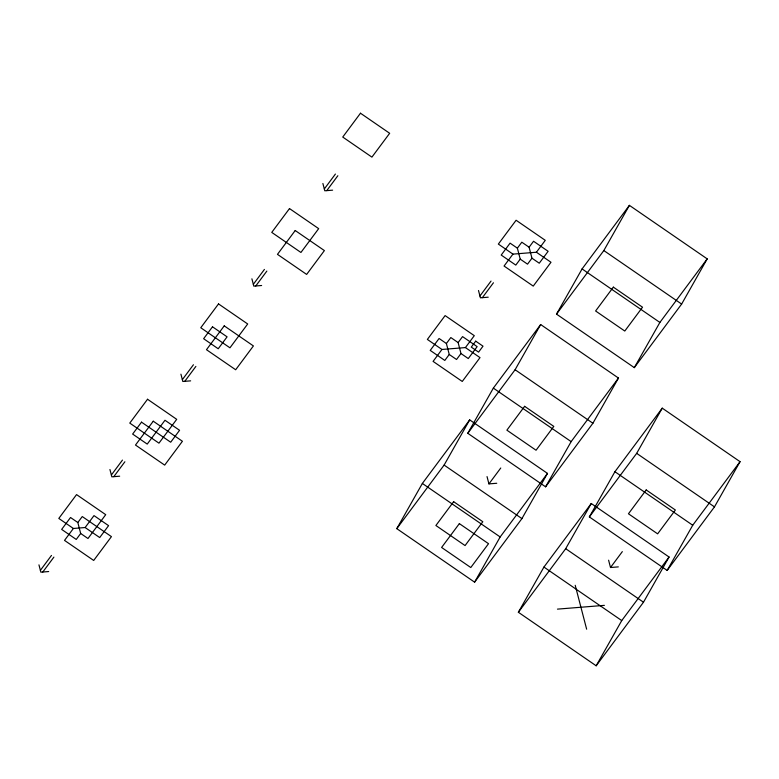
<?xml version="1.0" encoding="UTF-8"?>
<svg xmlns="http://www.w3.org/2000/svg" width="779" height="779" viewBox="0 0 779 779"><rect width="100%" height="100%" fill="white"/><g stroke="black" fill="none" stroke-linecap="round" stroke-linejoin="round"><path stroke-width="1.17" d="M396.793 528.649L422.364 483.447L469.688 419.881L547.491 473.398L521.92 518.6L474.596 582.166L396.793 528.649L444.118 465.082L469.688 419.881M467.78 433.299L493.35 388.108L540.675 324.541L618.477 378.058L592.907 423.25L545.582 486.817L467.78 433.299L515.094 369.743L540.675 324.541M556.508 314.122L582.079 268.921L629.403 205.354L707.205 258.871L681.635 304.073L634.31 367.639L556.508 314.122L603.832 250.556L629.403 205.354M474.596 582.166L500.167 536.965L547.491 473.398M545.582 486.817L571.153 441.615L618.477 378.058M634.31 367.639L659.881 322.438L707.205 258.871M518.366 612.265L543.937 567.063L591.261 503.507L669.064 557.014L643.493 602.216L596.169 665.782L518.366 612.265L565.69 548.698L591.261 503.507M589.352 516.925L614.923 471.723L662.247 408.157L740.05 461.674L714.479 506.876L667.155 570.432L589.352 516.925L636.667 453.359L662.247 408.157M596.169 665.782L621.739 620.581L669.064 557.014M667.155 570.432L692.726 525.241L740.05 461.674M40.381 570.345L51.472 555.446M111.368 474.995L122.459 460.097M182.344 379.646L193.435 364.757M253.331 284.306L264.422 269.407M324.317 188.956L335.408 174.058M73.392 528.474L64.521 540.392L93.694 560.461L111.436 536.624L82.262 516.555L77.822 522.514L80.685 533.488L87.978 538.503L105.72 514.666L76.546 494.597L58.805 518.434L73.392 528.474L85.125 527.529L99.712 537.559L108.583 525.65L93.996 515.61L85.125 527.529M42.806 572.01L53.897 557.112M113.792 476.67L124.883 461.772M184.779 381.321L195.87 366.422M255.765 285.981L266.856 271.082M326.752 190.631L337.843 175.733M80.685 533.488L76.245 539.448L61.658 529.408L70.529 517.499L77.822 522.514M479.932 295.991L491.023 281.092M441.956 349.469L433.085 361.388L462.259 381.457L480.01 357.619L465.414 347.58L441.956 349.469L427.369 339.43L445.111 315.592L474.294 335.661L465.414 347.58M460.983 353.539L456.543 359.499L449.249 354.484L446.396 343.51L450.827 337.55L458.12 342.565L460.983 353.539L468.276 358.554L477.147 346.636L462.56 336.606L458.12 342.565M512.942 254.12L504.062 266.038L533.245 286.107L550.987 262.27L536.4 252.24L512.942 254.12L498.346 244.09L516.097 220.253L545.271 240.322L536.4 252.24M531.96 258.2L527.529 264.159L520.236 259.134L517.373 248.16L521.813 242.201L529.107 247.216L531.96 258.2L539.263 263.214L548.134 251.296L533.547 241.256L529.107 247.216M482.357 297.666L493.448 282.767M449.249 354.484L444.809 360.443L430.222 350.404L439.093 338.485L446.396 343.51M520.236 259.134L515.795 265.094L501.209 255.064L510.079 243.145L517.373 248.16M487.031 476.582L488.93 483.895L500.761 468.004M608.603 560.198L610.502 567.511L622.333 551.62M332.614 190.164L324.794 190.787L322.886 183.474M261.627 285.503L253.808 286.136L251.899 278.814M488.229 297.188L480.409 297.821L478.501 290.499M190.641 380.853L182.822 381.476L180.923 374.163M119.664 476.193L111.835 476.826L109.936 469.503M488.93 483.895L496.749 483.272M48.678 571.543L40.859 572.176L38.95 564.853M610.502 567.511L618.322 566.888M557.462 609.129L604.387 605.361M603.832 250.556L681.635 304.073M582.079 268.921L659.881 322.438M515.094 369.743L592.907 423.25M636.667 453.359L714.479 506.876M493.35 388.108L571.153 441.615M614.923 471.723L692.726 525.241M444.118 465.082L521.92 518.6M565.69 548.698L643.493 602.216M422.364 483.447L500.167 536.965M543.937 567.063L621.739 620.581M575.214 585.292L586.645 629.198M147.533 399.257L129.781 423.094L158.965 443.163L176.706 419.326L147.533 399.257M218.519 303.907L200.768 327.745L229.951 347.814L247.693 323.976L218.519 303.907M289.496 208.568L271.754 232.395L300.928 252.464L318.679 228.637L289.496 208.568M360.482 113.218L342.741 137.055L371.914 157.124L389.666 133.287L360.482 113.218M141.515 422.15L132.644 434.069L147.231 444.098L164.973 420.261L179.569 430.3L170.689 442.219L141.515 422.15M212.501 326.8L203.631 338.719L218.217 348.758L227.088 336.84L212.501 326.8M153.249 421.205L135.497 445.043L164.681 465.112L182.422 441.274L153.249 421.205M224.235 325.865L206.484 349.703L235.667 369.762L253.409 345.934L224.235 325.865M295.212 230.516L277.47 254.353L306.644 274.422L324.395 250.585L295.212 230.516M475.716 341.153L471.285 347.113L478.579 352.127L483.009 346.168L475.716 341.153M453.641 501.676L435.889 525.504L465.073 545.573L482.814 521.735L453.641 501.676M524.627 406.326L506.876 430.164L536.059 450.233L553.801 426.395L524.627 406.326M613.355 287.139L595.604 310.977L624.787 331.046L642.529 307.208L613.355 287.139M459.357 523.624L441.605 547.462L470.789 567.531L488.53 543.693L459.357 523.624M646.2 489.942L628.449 513.78L657.632 533.849L675.374 510.011L646.2 489.942"/></g></svg>
